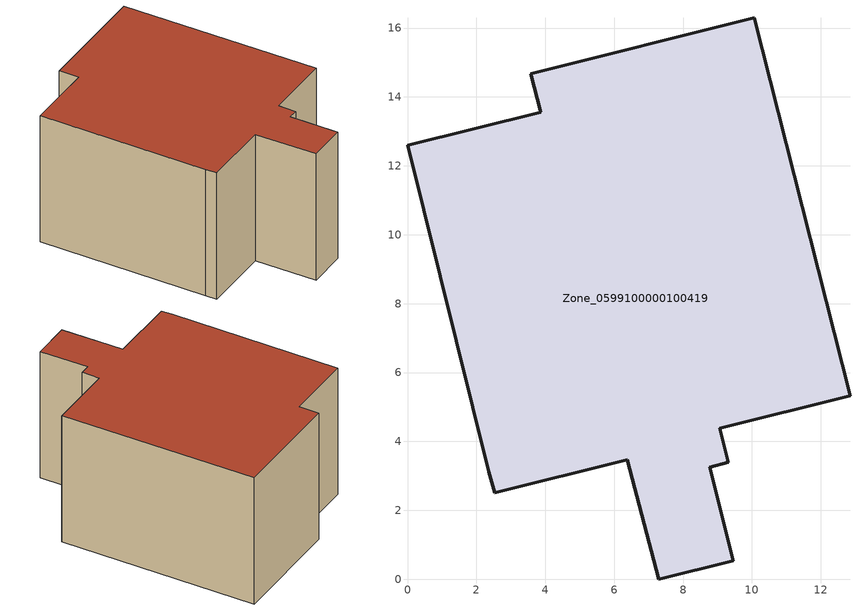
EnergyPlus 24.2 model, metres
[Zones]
Zone_0599100000100419
 floor ground (C_G): 6.37,3.46 2.53,2.51 2.36,3.12 0,12.59 3.86,13.55 3.58,14.67 10.07,16.3 12.85,5.33 9.07,4.38 9.32,3.39 8.77,3.26 9.45,0.54 7.29,0 z0
 wall outside (C_F): 3.58,14.67 3.86,13.55 0,12.59 2.36,3.12 2.53,2.51 6.37,3.46 7.29,0 9.45,0.54 8.77,3.26 9.32,3.39 9.07,4.38 12.85,5.33 10.07,16.3 3.58,14.67 z0:7.85
 roof outside (C_R): 2.53,2.51 6.37,3.46 7.29,0 9.45,0.54 8.77,3.26 9.32,3.39 9.07,4.38 12.85,5.33 10.07,16.3 3.58,14.67 3.86,13.55 0,12.59 2.36,3.12 z7.85
[BUILDING]
Pand.0599100000100419: North Axis=0; Terrain=City; Loads Convergence Tolerance Value=0.04; Temperature Convergence Tolerance Value=0.4; Solar Distribution=FullExterior; Maximum Number of Warmup Days=25; Minimum Number of Warmup Days=1
[Site:Location]
Rotterdam.The.Hague.AP_ZH_NLD Design_Conditions: Latitude=51.96; Longitude=4.45; Time Zone=1; Elevation=-4.5
[SITE:GROUNDTEMPERATURE:BUILDINGSURFACE]
18, 18, 18, 18, 18, 18, 18, 18, 18, 18, 18, 18
[MATERIAL] Thermal Absorptance=0.9; Solar Absorptance=0.7; Visible Absorptance=0.7
Name | Roughness | Thickness | Conductivity | Density | Specific Heat
G.TC.1965-1974 | MediumSmooth | 0.15 | 0.882353 | 540 | 1210
F.TC.1965-1974 | Rough | 0.3 | 0.697674 | 1920 | 840
R.TC.1965-1974 | MediumRough | 0.2 | 0.232558 | 1500 | 1000
[CONSTRUCTION]
C_G: G.TC.1965-1974
C_F: F.TC.1965-1974
C_R: R.TC.1965-1974
[ZONE]
Zone_0599100000100419: Type=1; Multiplier=1; Ceiling Height=Autocalculate; Volume=Autocalculate; Floor Area=autocalculate; Part of Total Floor Area=Yes
[ZONEINFILTRATION:DESIGNFLOWRATE]
Infil_Zone_0599100000100419: Zone or ZoneList or Space or SpaceList=Zone_0599100000100419; Schedule=AlwaysOn; Design Flow Rate Calculation Method=Flow/Area; Flow Rate per Floor Area=0.003; Constant Term Coefficient=1; Temperature Term Coefficient=0; Velocity Term Coefficient=0; Velocity Squared Term Coefficient=0
[HVACTEMPLATE:ZONE:IDEALLOADSAIRSYSTEM]
Zone_0599100000100419: Maximum Heating Supply Air Temperature=50; Minimum Cooling Supply Air Temperature=13; Maximum Heating Supply Air Humidity Ratio=0.0156; Minimum Cooling Supply Air Humidity Ratio=0.0077; Heating Limit=NoLimit; Cooling Limit=NoLimit; Dehumidification Control Type=ConstantSensibleHeatRatio; Cooling Sensible Heat Ratio=0.7; Dehumidification Setpoint=60; Humidification Control Type=None; Humidification Setpoint=30; Outdoor Air Method=None; Outdoor Air Flow Rate per Person=0.00944; Outdoor Air Flow Rate per Zone Floor Area=0; Outdoor Air Flow Rate per Zone=0; Demand Controlled Ventilation Type=None; Outdoor Air Economizer Type=NoEconomizer; Heat Recovery Type=None; Sensible Heat Recovery Effectiveness=0.7; Latent Heat Recovery Effectiveness=0.65
[ZONECONTROL:THERMOSTAT]
ThermostatControl_Zone_0599100000100419: Zone or ZoneList=Zone_0599100000100419; Control Type Schedule=DualSetpointControlType; Control 1=Thermostat_Zone_0599100000100419; Temperature Difference Between Cutout And Setpoint=0
[THERMOSTATSETPOINT:DUALSETPOINT]
Thermostat_Zone_0599100000100419: Heating Setpoint Temperature Schedule=HeatingSetpoint_Zone_0599100000100419; Cooling Setpoint Temperature Schedule=CoolingSetpoint_Zone_0599100000100419
[SCHEDULE:COMPACT]
HeatingSetpoint_Zone_0599100000100419: Through: 12/31, For: AllDays, Until: 24:00, 21
CoolingSetpoint_Zone_0599100000100419: Through: 12/31, For: AllDays, Until: 24:00, 24
DualSetpointControlType: Through: 12/31, For: AllDays, Until: 24:00, 4
AlwaysOn: Through: 12/31, For: AllDays, Until: 24:00, 1
